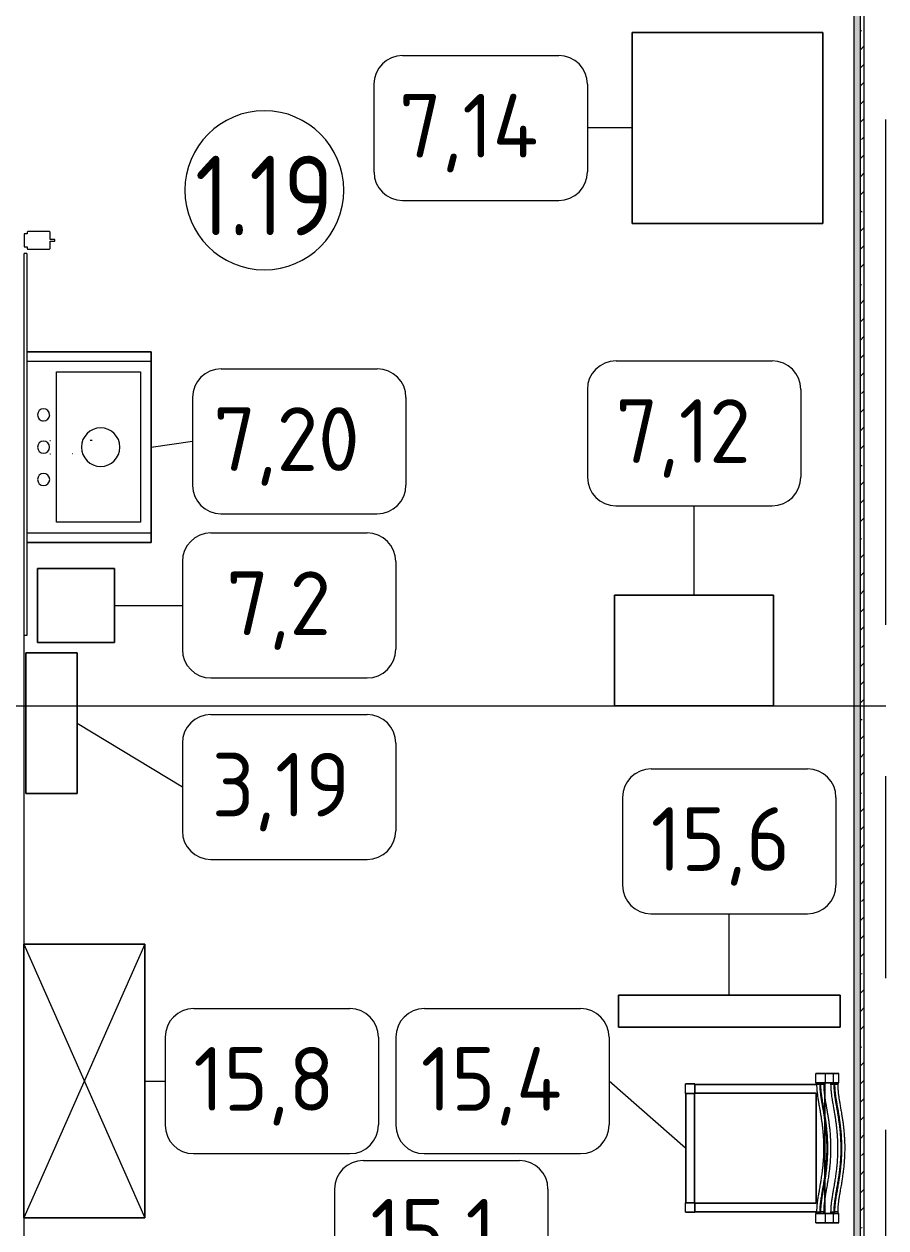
# Model space of a CAD drawing. Header units: millimetres. Extents: x 35840 to 252964, y -8553 to 29000.
# Drawn here: x 81850 to 84560, y 6159 to 9942 of the extents above; entities that cross this region are included whole.
import ezdxf

# ---------------------------------------------------------------- set-up
doc = ezdxf.new("R2010")
doc.units = ezdxf.units.MM
doc.linetypes.add('Осевая', pattern=[3175, 635, -476.25, 1587.5, -476.25])
for name, color, linetype, lineweight in [('0-1', 7, 'Continuous', 9), ('A-AREA-IDEN', 7, 'Continuous', 9), ('A-DETL-GENF', 7, 'Continuous', 9), ('A-GENM', 7, 'Continuous', 9), ('A-WALL', 7, 'Continuous', 9), ('I-FURN-IDEN', 7, 'Continuous', 9), ('I-WALL', 7, 'Continuous', 9), ('P-SANR-FIXT', 7, 'Continuous', 9), ('P-SANR-FIXT-2', 7, 'Continuous', 13), ('Оси', 7, 'Continuous', 9), ('Оси-2', 7, 'Осевая', 9)]:
    doc.layers.add(name, color=color, linetype=linetype, lineweight=lineweight)
for name, color, linetype, lineweight, true_color in [('A-WALL-1', 9, 'Continuous', 9, 0x808080), ('A-WALL-FNSH-1', 9, 'Continuous', 9, 0x808080), ('I-FURN-1', 9, 'Continuous', 9, 0x808080), ('P-SANR-FIXT-1', 9, 'Continuous', 13, 0x808080)]:
    doc.layers.add(name, color=color, linetype=linetype, lineweight=lineweight, true_color=true_color)
doc.styles.add('GOST Common', font='GOST_Common.ttf', dxfattribs={"height": 200})
doc.styles.add('GOST Common_1', font='GOST_Common.ttf', dxfattribs={"width": 0.9, "height": 250})

# ---------------------------------------------------------------- blocks, each defined once
blk = doc.blocks.new('nipo - Default-25547016-План расстановки мебели и оборудования 1 этажа в осях 12-23')
at = {"layer": 'I-FURN-1'}
for p, q in [((-235, 213.6), (-235, 232.4)), ((-205, 232.4), (-235, 232.4)), ((-205, 213.6), (-205, 232.4)), ((-205, 232.4), (-205, 228.4)), ((-205, 219.6), (-205, 228.4)), ((-205, 228.4), (-200, 228.4)), ((-205, 228.4), (-205, 216.1)), ((-205, 216.1), (-205, 228.4)), ((-200, 228.4), (-200, 219.6)), ((200, 228.4), (200, 219.6)), ((200, 228.4), (205, 228.4)), ((235, 232.4), (205, 232.4)), ((205, 232.4), (205, 213.6)), ((205, 228.4), (205, 232.4)), ((205, 228.4), (205, 219.6)), ((205, 216.1), (205, 228.4)), ((205, 228.4), (205, 216.1)), ((235, 232.4), (235, 213.6)), ((-235, 159.6), (-235, 213.6)), ((-235, 213.6), (-205, 213.6)), ((-235, 189.6), (-235, 159.6)), ((-205, 189.6), (-235, 189.6)), ((-200, 219.6), (-205, 219.6)), ((-205, 219.6), (-205, 207.3)), ((-205, 207.3), (-205, 216.1)), ((-205, 216.1), (-200, 216.1)), ((-205, 215.5), (-205, 207.3)), ((-205, 159.6), (-205, 213.6)), ((-200, 207.3), (-205, 207.3)), ((-205, 189.6), (-205, 184.2)), ((-200, 216.1), (-200, 207.3)), ((205, 219.6), (200, 219.6)), ((200, 207.3), (200, 216.1)), ((200, 216.1), (205, 216.1)), ((205, 207.3), (200, 207.3)), ((205, 207.3), (205, 219.6)), ((205, 216.1), (205, 207.3)), ((205, 207.3), (205, 215.4)), ((205, 213.6), (235, 213.6)), ((205, 213.6), (205, 159.6)), ((235, 189.6), (205, 189.6)), ((205, 188.1), (205, 189.6)), ((235, 213.6), (235, 159.6)), ((235, 159.6), (235, 189.6)), ((-205, 159.6), (-235, 159.6)), ((-205, 159.6), (-235, 159.6)), ((-205, 184.2), (-205, 163.1)), ((-205, 171.9), (-205, 184.2)), ((-205, 184.2), (-205, 175.4)), ((-205, 184.2), (-200, 184.2)), ((-205, 175.4), (-205, 163.1)), ((-200, 175.4), (-205, 175.4)), ((-205, 163.1), (-205, 171.9)), ((-205, 171.9), (-200, 171.9)), ((-205, 163.1), (-205, 159.6)), ((-200, 163.1), (-205, 163.1)), ((-204.9, 188.1), (-164.4, 188.1)), ((-164.4, 188.1), (-204.9, 188.1)), ((-204.9, 188.1), (-204.9, 184.2)), ((-204.9, 184.2), (-204.9, 188.1)), ((-204.9, 184.2), (-204.9, 163.1)), ((-204.9, 163.1), (-204.9, 184.2)), ((-204.9, 163.1), (-204.9, 161.1)), ((-204.9, 161.1), (-204.9, 163.1)), ((-204.9, 161.1), (-199.9, 161.1)), ((-199.9, 161.1), (-204.9, 161.1)), ((-200, 184.2), (-200, 175.4)), ((-200, 171.9), (-200, 163.1)), ((-199.9, -220.4), (-199.9, 161.1)), ((-199.9, 161.1), (-199.9, -220.4)), ((-172.9, -220.4), (-172.9, 161.1)), ((-172.9, 161.1), (-172.9, -220.4)), ((-172.9, 161.1), (173, 161.1)), ((173, 161.1), (-172.9, 161.1)), ((-172.9, -220.4), (-172.9, 161.1)), ((-172.9, 161.1), (173, 161.1)), ((173, 161.1), (-172.9, 161.1)), ((-172.9, 161.1), (-172.9, -220.4)), ((-164.4, 188.1), (164.4, 188.1)), ((164.4, 188.1), (-164.4, 188.1)), ((164.4, 188.1), (205, 188.1)), ((205, 188.1), (164.4, 188.1)), ((173, 161.1), (173, -220.4)), ((173, -220.4), (173, 161.1)), ((173, 161.1), (173, -220.4)), ((173, -220.4), (173, 161.1)), ((200, 184.2), (200, 175.4)), ((200, 184.2), (205, 184.2)), ((205, 175.4), (200, 175.4)), ((200, 163.1), (200, 171.9)), ((200, 171.9), (205, 171.9)), ((205, 163.1), (200, 163.1)), ((200, -220.4), (200, 161.1)), ((200, 161.1), (200, -220.4)), ((200, 161.1), (205, 161.1)), ((205, 161.1), (200, 161.1)), ((205, 184.2), (205, 188.1)), ((205, 188.1), (205, 184.2)), ((205, 184.2), (205, 188.1)), ((205, 163.1), (205, 184.2)), ((205, 184.2), (205, 163.1)), ((205, 163.1), (205, 184.2)), ((205, 175.4), (205, 184.2)), ((205, 184.2), (205, 171.9)), ((205, 163.1), (205, 175.4)), ((205, 171.9), (205, 163.1)), ((205, 161.1), (205, 163.1)), ((205, 163.1), (205, 161.1)), ((205, 161.1), (205, 163.1)), ((205, 159.6), (205, 161.1)), ((235, 159.6), (205, 159.6)), ((235, 159.6), (205, 159.6)), ((-201.5, -220.4), (-201.5, -250.4)), ((-201.5, -250.4), (-201.5, -220.4)), ((-201.5, -220.4), (-199.9, -220.4)), ((-199.9, -220.4), (-201.5, -220.4)), ((-172.9, -220.4), (-199.9, -220.4)), ((-199.9, -220.4), (-172.9, -220.4)), ((-172.9, -220.4), (-171.5, -220.4)), ((-171.5, -220.4), (-172.9, -220.4)), ((-171.5, -220.4), (-172.9, -220.4)), ((-171.5, -220.4), (-172.9, -220.4)), ((-171.5, -220.4), (-171.5, -221.9)), ((-171.5, -221.9), (-171.5, -220.4)), ((-171.5, -221.9), (-171.5, -220.4)), ((-171.5, -221.9), (-171.5, -220.4)), ((-171.5, -221.9), (-171.5, -248.9)), ((171.5, -221.9), (-171.5, -221.9)), ((-171.5, -221.9), (171.5, -221.9)), ((-171.5, -248.9), (-171.5, -221.9)), ((-171.5, -221.9), (171.5, -221.9)), ((171.5, -221.9), (-171.5, -221.9)), ((171.5, -221.9), (171.5, -220.4)), ((171.5, -220.4), (173, -220.4)), ((173, -220.4), (171.5, -220.4)), ((171.5, -220.4), (171.5, -221.9)), ((171.5, -220.4), (173, -220.4)), ((171.5, -220.4), (171.5, -221.9)), ((171.5, -221.9), (171.5, -220.4)), ((171.5, -220.4), (173, -220.4)), ((171.5, -248.9), (171.5, -221.9)), ((171.5, -221.9), (171.5, -248.9)), ((200, -220.4), (173, -220.4)), ((173, -220.4), (200, -220.4)), ((200, -220.4), (201.5, -220.4)), ((201.5, -220.4), (200, -220.4)), ((201.5, -220.4), (201.5, -250.4)), ((201.5, -250.4), (201.5, -220.4)), ((-171.5, -250.4), (-201.5, -250.4)), ((-171.5, -250.4), (-201.5, -250.4)), ((-171.5, -248.9), (-171.5, -250.4)), ((-171.5, -250.4), (-171.5, -248.9)), ((-171.5, -248.9), (171.5, -248.9)), ((171.5, -248.9), (-171.5, -248.9)), ((171.5, -250.4), (171.5, -248.9)), ((171.5, -248.9), (171.5, -250.4)), ((201.5, -250.4), (171.5, -250.4)), ((201.5, -250.4), (171.5, -250.4))]:
    blk.add_line(p, q, dxfattribs=at)
at = {"layer": 'I-FURN-1', "flags": 128}
for points in [[(-235, 232.4), (-235, 215.5), (-235, 198.5), (-235, 189.6)], [(235, 189.6), (235, 198.5), (235, 215.4), (235, 232.4)], [(-205, 207.3), (-205, 198.5), (-205, 189.6)], [(205, 189.6), (205, 198.5), (205, 207.3)]]:
    blk.add_lwpolyline(points, dxfattribs=at)
at = {"layer": 'I-FURN-1'}
for points, knots in [([(-200, 228.4), (-196.9, 228.5), (-192.6, 228.6), (-187.9, 228.8), (-185.7, 229), (-182.6, 229.2), (-177.7, 229.6), (-171.4, 230.3), (-165, 231.2), (-159.2, 232), (-151.7, 233.1), (-144, 234.4), (-135.4, 235.9), (-126.4, 237.4), (-117.6, 238.9), (-109.6, 240.3), (-104.3, 241.2), (-97.4, 242.3), (-87.8, 243.8), (-75.4, 245.5), (-61.8, 247.1), (-47.9, 248.4), (-30.6, 249.7), (-15.4, 250.3), (-3.3, 250.4), (3.1, 250.4), (12, 250.3), (22.3, 250), (34.9, 249.3), (45.5, 248.6), (57.9, 247.5), (68.2, 246.3), (76.5, 245.3), (83.2, 244.4), (90.8, 243.3), (98.2, 242.2), (103.3, 241.4), (107.4, 240.7), (116.5, 239.1), (126.8, 237.3), (136, 235.8), (140.7, 235), (145, 234.2), (150.9, 233.3), (157, 232.3), (163.1, 231.4), (167.7, 230.8), (171.2, 230.4), (175.1, 229.9), (179.9, 229.4), (184.4, 229), (188.4, 228.8), (193.1, 228.6), (197.2, 228.5), (200, 228.4)], [0, 0, 0, 0, 9.243142, 13.053485, 13.910715, 15.929171, 22.348118, 28.790033, 34.846834, 41.767255, 46.3745, 57.682193, 65.219689, 72.630818, 84.96413, 92.039013, 97.081467, 100.996198, 113.088, 126.466538, 138.430455, 154.269973, 168.259509, 190.563396, 199.707293, 204.597106, 209.735731, 226.502536, 235.563172, 247.659183, 258.282773, 272.848078, 278.98652, 283.327745, 292.951843, 302.068722, 306.043991, 308.214217, 314.656028, 333.916422, 339.606524, 342.617617, 348.177633, 352.758986, 360.420019, 366.77681, 371.330151, 374.419378, 377.203149, 383.111589, 389.143766, 390.785353, 394.961682, 403.246163, 403.246163, 403.246163, 403.246163]), ([(-200, 216.1), (-196.9, 216.2), (-192.6, 216.3), (-187.9, 216.5), (-185.7, 216.7), (-182.6, 216.9), (-177.7, 217.3), (-171.4, 218), (-165, 218.8), (-159.2, 219.7), (-151.7, 220.8), (-144, 222.1), (-135.4, 223.6), (-126.4, 225.1), (-117.6, 226.6), (-109.6, 228), (-104.3, 228.9), (-97.4, 230), (-87.8, 231.5), (-75.4, 233.2), (-61.8, 234.8), (-47.9, 236.1), (-30.6, 237.3), (-15.4, 238), (-3.3, 238.1), (3.1, 238.1), (12, 238), (22.3, 237.7), (34.9, 237), (45.5, 236.3), (57.9, 235.2), (68.2, 234), (76.5, 233), (83.2, 232.1), (90.8, 231), (98.2, 229.9), (103.3, 229.1), (107.4, 228.4), (116.5, 226.8), (126.8, 225), (136, 223.4), (140.7, 222.7), (145, 221.9), (150.9, 221), (157, 220), (163.1, 219.1), (167.7, 218.5), (171.2, 218.1), (175.1, 217.6), (179.9, 217.1), (184.4, 216.7), (188.4, 216.5), (193.1, 216.3), (197.2, 216.2), (200, 216.1)], [-403.246163, -403.246163, -403.246163, -403.246163, -394.00302, -390.192678, -389.335447, -387.316991, -380.898045, -374.456129, -368.399329, -361.478908, -356.871663, -345.56397, -338.026474, -330.615345, -318.282032, -311.20715, -306.164696, -302.249965, -290.158162, -276.779625, -264.815707, -248.97619, -234.986654, -212.682766, -203.53887, -198.649057, -193.510432, -176.743627, -167.682991, -155.586979, -144.963389, -130.398084, -124.259643, -119.918418, -110.29432, -101.177441, -97.202171, -95.031946, -88.590135, -69.32974, -63.639639, -60.628545, -55.06853, -50.487177, -42.826144, -36.469352, -31.916012, -28.826784, -26.043014, -20.134573, -14.102397, -12.460809, -8.284481, 0, 0, 0, 0]), ([(200, 207.3), (197.2, 207.3), (193.1, 207.4), (188.4, 207.6), (184.4, 207.9), (179.9, 208.2), (175.1, 208.8), (171.2, 209.2), (167.7, 209.6), (163.1, 210.3), (157, 211.2), (150.9, 212.1), (145, 213.1), (140.7, 213.8), (136, 214.6), (126.8, 216.2), (116.5, 218), (107.4, 219.5), (103.3, 220.2), (98.2, 221), (90.8, 222.2), (83.2, 223.3), (76.5, 224.1), (68.2, 225.2), (57.9, 226.3), (45.5, 227.4), (34.9, 228.2), (22.3, 228.9), (12, 229.2), (3.1, 229.3), (-3.3, 229.3), (-15.4, 229.1), (-30.6, 228.5), (-47.9, 227.2), (-61.8, 225.9), (-75.4, 224.3), (-87.8, 222.6), (-97.4, 221.2), (-104.3, 220), (-109.6, 219.2), (-117.6, 217.8), (-126.4, 216.3), (-135.4, 214.7), (-144, 213.2), (-151.7, 212), (-159.2, 210.8), (-165, 210), (-171.4, 209.2), (-177.7, 208.5), (-182.6, 208), (-185.7, 207.8), (-187.9, 207.7), (-192.6, 207.5), (-196.9, 207.4), (-200, 207.3)], [-403.246163, -403.246163, -403.246163, -403.246163, -394.961682, -390.785353, -389.143766, -383.111589, -377.203149, -374.419378, -371.330151, -366.77681, -360.420019, -352.758986, -348.177633, -342.617617, -339.606524, -333.916422, -314.656028, -308.214217, -306.043991, -302.068722, -292.951843, -283.327745, -278.98652, -272.848078, -258.282773, -247.659183, -235.563172, -226.502536, -209.735731, -204.597106, -199.707293, -190.563396, -168.259509, -154.269973, -138.430455, -126.466538, -113.088, -100.996198, -97.081467, -92.039013, -84.96413, -72.630818, -65.219689, -57.682193, -46.3745, -41.767255, -34.846834, -28.790033, -22.348118, -15.929171, -13.910715, -13.053485, -9.243142, 0, 0, 0, 0]), ([(-86.1, 235.1), (-86.8, 235), (-91.5, 234.4), (-97.4, 233.5), (-104.3, 232.3), (-109.6, 231.5), (-117.6, 230.1), (-126.4, 228.6), (-135.4, 227), (-140.3, 226.2), (-142.8, 225.8)], [-115.213189, -115.213189, -115.213189, -115.213189, -113.088, -100.996198, -97.081467, -92.039013, -84.96413, -72.630818, -65.219689, -57.682193, -57.682193, -57.682193, -57.682193]), ([(-28.8, 240.8), (-30.3, 240.7), (-36.5, 240.4), (-47.9, 239.6), (-61.8, 238.2), (-74.7, 236.7), (-82.4, 235.7), (-86.1, 235.1)], [-172.819784, -172.819784, -172.819784, -172.819784, -168.259509, -154.269973, -138.430455, -126.466538, -115.222092, -115.222092, -115.222092, -115.222092]), ([(28.8, 240.8), (27.5, 240.9), (20.6, 241.2), (12, 241.5), (3.1, 241.6), (-3.3, 241.6), (-13.9, 241.5), (-22.9, 241.1), (-28.8, 240.8)], [-230.426379, -230.426379, -230.426379, -230.426379, -226.502536, -209.735731, -204.597106, -199.707293, -190.563396, -172.837785, -172.837785, -172.837785, -172.837785]), ([(86.1, 235.1), (84.5, 235.4), (81.5, 235.8), (76.5, 236.5), (68.2, 237.5), (57.9, 238.6), (45.5, 239.7), (36.2, 240.4), (30.5, 240.7), (28.8, 240.8)], [-288.032973, -288.032973, -288.032973, -288.032973, -283.327745, -278.98652, -272.848078, -258.282773, -247.659183, -235.563172, -230.444503, -230.444503, -230.444503, -230.444503]), ([(142.8, 225.8), (141.8, 225.9), (139.9, 226.3), (136, 226.9), (126.8, 228.5), (116.5, 230.3), (107.4, 231.8), (103.3, 232.5), (98.2, 233.3), (92.3, 234.2), (87.7, 234.9), (86.1, 235.1)], [-345.639568, -345.639568, -345.639568, -345.639568, -342.617617, -339.606524, -333.916422, -314.656028, -308.214217, -306.043991, -302.068722, -292.951843, -288.041978, -288.041978, -288.041978, -288.041978]), ([(-142.8, 225.8), (-146.5, 225.1), (-151.7, 224.3), (-159.2, 223.1), (-165, 222.3), (-171.4, 221.5), (-177.7, 220.8), (-182.6, 220.3), (-185.7, 220.1), (-187.9, 220), (-192.6, 219.8), (-196.9, 219.7), (-200, 219.6)], [-57.682193, -57.682193, -57.682193, -57.682193, -46.3745, -41.767255, -34.846834, -28.790033, -22.348118, -15.929171, -13.910715, -13.053485, -9.243142, 0, 0, 0, 0]), ([(-200, 184.2), (-196.9, 184.3), (-192.6, 184.4), (-187.9, 184.6), (-185.7, 184.8), (-182.6, 185), (-177.7, 185.4), (-171.4, 186.1), (-165, 186.9), (-159.2, 187.8), (-151.7, 188.9), (-144, 190.2), (-135.4, 191.7), (-126.4, 193.2), (-117.6, 194.7), (-109.6, 196.1), (-104.3, 197), (-97.4, 198.1), (-87.8, 199.6), (-75.4, 201.3), (-61.8, 202.9), (-47.9, 204.2), (-30.6, 205.4), (-15.4, 206.1), (-3.3, 206.2), (3.1, 206.2), (12, 206.1), (22.3, 205.8), (34.9, 205.1), (45.5, 204.4), (57.9, 203.3), (68.2, 202.1), (76.5, 201.1), (83.2, 200.2), (90.8, 199.1), (98.2, 198), (103.3, 197.2), (107.4, 196.5), (116.5, 194.9), (126.8, 193.1), (136, 191.5), (140.7, 190.7), (145, 190), (150.9, 189.1), (157, 188.1), (163.1, 187.2), (167.7, 186.6), (171.2, 186.2), (175.1, 185.7), (179.9, 185.2), (184.4, 184.8), (188.4, 184.6), (193.1, 184.4), (197.2, 184.3), (200, 184.2)], [0, 0, 0, 0, 9.243142, 13.053485, 13.910715, 15.929171, 22.348118, 28.790033, 34.846834, 41.767255, 46.3745, 57.682193, 65.219689, 72.630818, 84.96413, 92.039013, 97.081467, 100.996198, 113.088, 126.466538, 138.430455, 154.269973, 168.259509, 190.563396, 199.707293, 204.597106, 209.735731, 226.502536, 235.563172, 247.659183, 258.282773, 272.848078, 278.98652, 283.327745, 292.951843, 302.068722, 306.043991, 308.214217, 314.656028, 333.916422, 339.606524, 342.617617, 348.177633, 352.758986, 360.420019, 366.77681, 371.330151, 374.419378, 377.203149, 383.111589, 389.143766, 390.785353, 394.961682, 403.246163, 403.246163, 403.246163, 403.246163]), ([(-200, 171.9), (-196.9, 172), (-192.6, 172.1), (-187.9, 172.3), (-185.7, 172.4), (-182.6, 172.6), (-177.7, 173.1), (-171.4, 173.8), (-165, 174.6), (-159.2, 175.5), (-151.7, 176.6), (-144, 177.9), (-135.4, 179.3), (-126.4, 180.9), (-117.6, 182.4), (-109.6, 183.8), (-104.3, 184.7), (-97.4, 185.8), (-87.8, 187.3), (-75.4, 189), (-61.8, 190.6), (-47.9, 191.9), (-30.6, 193.1), (-15.4, 193.8), (-3.3, 193.9), (3.1, 193.9), (12, 193.8), (22.3, 193.5), (34.9, 192.8), (45.5, 192.1), (57.9, 190.9), (68.2, 189.8), (76.5, 188.8), (83.2, 187.9), (90.8, 186.8), (98.2, 185.7), (103.3, 184.8), (107.4, 184.2), (116.5, 182.6), (126.8, 180.8), (136, 179.2), (140.7, 178.4), (145, 177.7), (150.9, 176.8), (157, 175.8), (163.1, 174.9), (167.7, 174.3), (171.2, 173.9), (175.1, 173.4), (179.9, 172.9), (184.4, 172.5), (188.4, 172.3), (193.1, 172.1), (197.2, 172), (200, 171.9)], [-403.246163, -403.246163, -403.246163, -403.246163, -394.00302, -390.192678, -389.335447, -387.316991, -380.898045, -374.456129, -368.399329, -361.478908, -356.871663, -345.56397, -338.026474, -330.615345, -318.282032, -311.20715, -306.164696, -302.249965, -290.158162, -276.779625, -264.815707, -248.97619, -234.986654, -212.682766, -203.53887, -198.649057, -193.510432, -176.743627, -167.682991, -155.586979, -144.963389, -130.398084, -124.259643, -119.918418, -110.29432, -101.177441, -97.202171, -95.031946, -88.590135, -69.32974, -63.639639, -60.628545, -55.06853, -50.487177, -42.826144, -36.469352, -31.916012, -28.826784, -26.043014, -20.134573, -14.102397, -12.460809, -8.284481, 0, 0, 0, 0]), ([(-86.1, 190.9), (-86.8, 190.8), (-91.5, 190.2), (-97.4, 189.2), (-104.3, 188.1), (-109.6, 187.3), (-117.6, 185.9), (-126.4, 184.4), (-135.4, 182.8), (-140.3, 182), (-142.8, 181.6)], [-115.213189, -115.213189, -115.213189, -115.213189, -113.088, -100.996198, -97.081467, -92.039013, -84.96413, -72.630818, -65.219689, -57.682193, -57.682193, -57.682193, -57.682193]), ([(-28.8, 196.6), (-30.3, 196.5), (-36.5, 196.2), (-47.9, 195.3), (-61.8, 194), (-74.7, 192.5), (-82.4, 191.5), (-86.1, 190.9)], [-172.819784, -172.819784, -172.819784, -172.819784, -168.259509, -154.269973, -138.430455, -126.466538, -115.222092, -115.222092, -115.222092, -115.222092]), ([(28.8, 196.6), (27.5, 196.7), (20.6, 197), (12, 197.3), (3.1, 197.4), (-3.3, 197.4), (-13.9, 197.2), (-22.9, 196.9), (-28.8, 196.6)], [-230.426379, -230.426379, -230.426379, -230.426379, -226.502536, -209.735731, -204.597106, -199.707293, -190.563396, -172.837785, -172.837785, -172.837785, -172.837785]), ([(86.1, 190.9), (84.5, 191.2), (81.5, 191.6), (76.5, 192.2), (68.2, 193.3), (57.9, 194.4), (45.5, 195.5), (36.2, 196.2), (30.5, 196.5), (28.8, 196.6)], [-288.032973, -288.032973, -288.032973, -288.032973, -283.327745, -278.98652, -272.848078, -258.282773, -247.659183, -235.563172, -230.444503, -230.444503, -230.444503, -230.444503]), ([(142.8, 181.5), (141.8, 181.7), (139.9, 182), (136, 182.7), (126.8, 184.3), (116.5, 186.1), (107.4, 187.6), (103.3, 188.3), (98.2, 189.1), (92.3, 190), (87.7, 190.7), (86.1, 190.9)], [-345.639568, -345.639568, -345.639568, -345.639568, -342.617617, -339.606524, -333.916422, -314.656028, -308.214217, -306.043991, -302.068722, -292.951843, -288.041978, -288.041978, -288.041978, -288.041978]), ([(200, 219.6), (197.2, 219.7), (193.1, 219.7), (188.4, 219.9), (184.4, 220.2), (179.9, 220.6), (175.1, 221.1), (171.2, 221.5), (167.7, 222), (163.1, 222.6), (157, 223.5), (150.9, 224.4), (146, 225.2), (143.7, 225.6), (142.8, 225.8)], [-403.246163, -403.246163, -403.246163, -403.246163, -394.961682, -390.785353, -389.143766, -383.111589, -377.203149, -374.419378, -371.330151, -366.77681, -360.420019, -352.758986, -348.177633, -345.639651, -345.639651, -345.639651, -345.639651]), ([(200, 163.1), (197.2, 163.1), (193.1, 163.2), (188.4, 163.4), (184.4, 163.7), (179.9, 164), (175.1, 164.5), (171.2, 165), (167.7, 165.4), (163.1, 166.1), (157, 166.9), (150.9, 167.9), (145, 168.9), (140.7, 169.6), (136, 170.4), (126.8, 172), (116.5, 173.8), (107.4, 175.3), (103.3, 176), (98.2, 176.8), (90.8, 178), (83.2, 179), (76.5, 179.9), (68.2, 181), (57.9, 182.1), (45.5, 183.2), (34.9, 184), (22.3, 184.6), (12, 185), (3.1, 185.1), (-3.3, 185.1), (-15.4, 184.9), (-30.6, 184.3), (-47.9, 183), (-61.8, 181.7), (-75.4, 180.1), (-87.8, 178.4), (-97.4, 176.9), (-104.3, 175.8), (-109.6, 174.9), (-117.6, 173.6), (-126.4, 172), (-135.4, 170.5), (-144, 169), (-151.7, 167.8), (-159.2, 166.6), (-165, 165.8), (-171.4, 165), (-177.7, 164.2), (-182.6, 163.8), (-185.7, 163.6), (-187.9, 163.5), (-192.6, 163.3), (-196.9, 163.2), (-200, 163.1)], [-403.246163, -403.246163, -403.246163, -403.246163, -394.961682, -390.785353, -389.143766, -383.111589, -377.203149, -374.419378, -371.330151, -366.77681, -360.420019, -352.758986, -348.177633, -342.617617, -339.606524, -333.916422, -314.656028, -308.214217, -306.043991, -302.068722, -292.951843, -283.327745, -278.98652, -272.848078, -258.282773, -247.659183, -235.563172, -226.502536, -209.735731, -204.597106, -199.707293, -190.563396, -168.259509, -154.269973, -138.430455, -126.466538, -113.088, -100.996198, -97.081467, -92.039013, -84.96413, -72.630818, -65.219689, -57.682193, -46.3745, -41.767255, -34.846834, -28.790033, -22.348118, -15.929171, -13.910715, -13.053485, -9.243142, 0, 0, 0, 0]), ([(-142.8, 181.6), (-146.5, 180.9), (-151.7, 180.1), (-159.2, 178.9), (-165, 178.1), (-171.4, 177.3), (-177.7, 176.5), (-182.6, 176.1), (-185.7, 175.9), (-187.9, 175.8), (-192.6, 175.6), (-196.9, 175.5), (-200, 175.4)], [-57.682193, -57.682193, -57.682193, -57.682193, -46.3745, -41.767255, -34.846834, -28.790033, -22.348118, -15.929171, -13.910715, -13.053485, -9.243142, 0, 0, 0, 0]), ([(200, 175.4), (197.2, 175.4), (193.1, 175.5), (188.4, 175.7), (184.4, 176), (179.9, 176.3), (175.1, 176.9), (171.2, 177.3), (167.7, 177.7), (163.1, 178.4), (157, 179.3), (150.9, 180.2), (146, 181), (143.7, 181.4), (142.8, 181.5)], [-403.246163, -403.246163, -403.246163, -403.246163, -394.961682, -390.785353, -389.143766, -383.111589, -377.203149, -374.419378, -371.330151, -366.77681, -360.420019, -352.758986, -348.177633, -345.639651, -345.639651, -345.639651, -345.639651])]:
    blk.add_open_spline(points, degree=3, knots=knots, dxfattribs=at)
blk = doc.blocks.new('Шкаф параметрический - 15_8-25548247-План расстановки мебели и оборудования 1 этажа в осях 12-23')
at = {"layer": 'I-FURN-1'}
for p, q in [((0, 0), (860, 380)), ((0, 380), (860, 0)), ((860, 380), (0, 380)), ((0, 380), (0, 0)), ((0, 0), (0, 380)), ((0, 380), (860, 380)), ((860, 0), (860, 380)), ((860, 380), (860, 0)), ((0, 0), (860, 0)), ((860, 0), (0, 0))]:
    blk.add_line(p, q, dxfattribs=at)
blk = doc.blocks.new('Холодильник встроенный 1180 мм - 7_14-25643247-План расстановки мебели и оборудования 1 этажа в осях 12-23')
at = {"layer": 'I-FURN-1'}
for p, q in [((305.1, 329.9), (-294.9, 329.9)), ((-294.9, 329.9), (-294.9, -270.1)), ((-294.9, -270.1), (-294.9, 329.9)), ((-294.9, 329.9), (305.1, 329.9)), ((305.1, -270.1), (305.1, 329.9)), ((305.1, 329.9), (305.1, -270.1)), ((-294.9, -270.1), (305.1, -270.1)), ((305.1, -270.1), (-294.9, -270.1))]:
    blk.add_line(p, q, dxfattribs=at)
blk = doc.blocks.new('Мойка кухонная - Мойка Steel Hammer SH R 5151 GLOWE 2-V187-План расстановки мебели и оборудования 1 этажа в осях 12-23')
at = {"layer": 'P-SANR-FIXT'}
for p, q in [((-270, 400), (270, 400)), ((-270, 9), (-270, 400)), ((270, 400), (270, 9)), ((-236.6, 366.4), (236.1, 366.4)), ((-236.6, 102.3), (-236.6, 366.4)), ((236.1, 366.4), (236.1, 102.3)), ((236.1, 102.3), (-236.6, 102.3))]:
    blk.add_line(p, q, dxfattribs=at)
for centre, radius, start, end in [((0, 241.3), 60.5, 0, 180), ((0, 241.3), 60.5, 180, 0), ((-101.6, 61.9), 19, 90, 180), ((-101.6, 61.9), 19.1, 0, 90), ((0, 61.9), 19, 0, 180), ((101.6, 61.9), 19.1, 0, 180), ((-101.6, 61.9), 19, 180, 270), ((-101.6, 61.9), 19, 270, 0), ((0, 61.9), 19, 180, 0), ((101.6, 61.9), 19.1, 180, 0)]:
    blk.add_arc(centre, radius, start, end, dxfattribs=at)
blk = doc.blocks.new('смеситель для раковины - Default-V236-План расстановки мебели и оборудования 1 этажа в осях 12-23')
at = {"layer": '0-1'}
for p, q in [((-20.3, 19.4), (-20.3, 17.5)), ((20.3, 17.5), (20.3, 19.4))]:
    blk.add_line(p, q, dxfattribs=at)
at = {"layer": '0-1', "flags": 128}
for points in [[(-21, 151.3), (-21, 147.9), (-21, 145.7), (-21, 145.2), (-21, 144.9), (-21, 144.8), (-21, 144.7), (-21, 144.7)], [(21, 89.1), (21, 88.6), (21, 88.3), (21, 88.3)]]:
    blk.add_lwpolyline(points, dxfattribs=at)
blk = doc.blocks.new('TOY_Диспансер мыло - Дозатор Elegance new 11654 019001 хром-V239-План расстановки мебели и оборудования 1 этажа в осях 12-23')
at = {"layer": 'A-GENM'}
for p, q in [((97.5, 79.7), (97.5, 12)), ((122.2, 81.7), (99.5, 81.7)), ((127.9, 96.6), (122.2, 96.6)), ((122.2, 96.6), (122.2, 81.7)), ((127.9, 81.7), (127.9, 96.6)), ((150.5, 81.7), (127.9, 81.7)), ((152.5, 12), (152.5, 79.7)), ((99.5, 10), (105, 10)), ((105, 10), (105, 0.5)), ((105, 0.5), (145, 0.5)), ((145, 0.5), (145, 10)), ((145, 10), (150.5, 10))]:
    blk.add_line(p, q, dxfattribs=at)
for centre, start, end in [((99.5, 79.7), 90, 180), ((150.5, 79.7), 360, 90), ((99.5, 12), 180, 270), ((150.5, 12), 270, 360)]:
    blk.add_arc(centre, 2, start, end, dxfattribs=at)
blk = doc.blocks.new('DET_L_Линия разрыва - М100-30654842-План расстановки мебели и оборудования 1 этажа в осях 12-23')
at = {"layer": 'A-DETL-GENF'}
blk.add_line((11739.9, 0), (0, 0), dxfattribs=at)
blk = doc.blocks.new('Марка_Мебель - В прямоуг_Balcon_Марка-25523697-План расстановки мебели и оборудования 1 этажа в осях 12-23')
at = {"layer": 'I-FURN-IDEN'}
for p, q in [((-2.455, 2.278), (2.455, 2.278)), ((-3.355, 1.378), (-3.355, -1.384)), ((3.355, 1.378), (3.355, -1.378)), ((-2.461, -2.278), (2.455, -2.278))]:
    blk.add_line(p, q, dxfattribs=at)
for centre, radius, start, end in [((-2.455, 1.378), 0.9, 90, 180), ((2.455, 1.378), 0.9, 0, 90), ((-2.461, -1.384), 0.893, 180, 270), ((2.455, -1.378), 0.9, 270, 0)]:
    blk.add_arc(centre, radius, start, end, dxfattribs=at)
blk = doc.blocks.new('Марка_Помещения - Номер-25198446-План расстановки мебели и оборудования 1 этажа в осях 12-23')
at = {"layer": 'A-AREA-IDEN'}
for start, end in [(360, 180), (180, 360)]:
    blk.add_arc((0, 0), 2.5, start, end, dxfattribs=at)

msp = doc.modelspace()

# ---------------------------------------------------------------- hatches: boundary and pattern name
at = {"layer": 'I-WALL'}
h = msp.add_hatch(dxfattribs=at)
h.set_pattern_fill('FP_1', color=256, style=0, pattern_type=2)
h.set_pattern_definition([(45, (600, 0), (-57.02463, 57.02463), []), (45, (657.025, 0), (-57.02463, 57.02463), [100.806, -20.161, 3.353, -16.808])])
h.paths.add_polyline_path([(84490.7, 4050), (84490.7, 10900), (84480, 10900), (84480, 4050)])
h = msp.add_hatch(dxfattribs=at)
h.set_pattern_fill('FP_85', color=256, style=0, pattern_type=2)
h.set_pattern_definition([(0, (600, 0), (121.92, 30.48), [10.058, -81.382, 10.058, -81.382, -487.68]), (0, (600, 0), (121.92, 30.48), [-182.88, 10.058, -172.822, 10.058, -81.382, -213.36]), (0, (600, 0), (121.92, 30.48), [-457.2, 10.058, -50.902, 10.058, -142.342]), (120, (645.72, 15.24), (-87.356454, 90.345817), [10.058, -81.382, 10.058, -81.382, -487.68]), (120, (645.72, 15.24), (-87.356454, 90.345817), [-182.88, 10.058, -172.822, 10.058, -81.382, -213.36]), (120, (645.72, 15.24), (-87.356454, 90.345817), [-457.2, 10.058, -50.902, 10.058, -142.342]), (240, (660.96, 76.2), (-34.563546, -120.825817), [10.058, -81.382, 10.058, -81.382, -487.68]), (240, (660.96, 76.2), (-34.563546, -120.825817), [-182.88, 10.058, -172.822, 10.058, -81.382, -213.36]), (240, (660.96, 76.2), (-34.563546, -120.825817), [-457.2, 10.058, -50.902, 10.058, -142.342])])
h.paths.add_polyline_path([(84480, 4050), (84480, 10880), (84460, 10879), (84460, 4050)])

# ---------------------------------------------------------------- linework, layer by layer
at = {"layer": 'A-WALL'}
msp.add_line((84460, 4070), (84460, 10880), dxfattribs=at)
at = {"layer": 'A-WALL-1'}
msp.add_line((84480, 4050), (84480, 10900), dxfattribs=at)
at = {"layer": 'A-WALL-FNSH-1'}
for p, q in [((84459, 10879), (84459, 4071)), ((81851, 8021), (81850, 8021)), ((81851, 3791), (81851, 8021))]:
    msp.add_line(p, q, dxfattribs=at)
at = {"layer": 'I-FURN-1'}
for p, q in [((82250, 8912.9), (81859, 8912.9)), ((81859, 8912.9), (82250, 8912.9)), ((82250, 8312.9), (82250, 8912.9)), ((82250, 8912.9), (82250, 8882.9)), ((82250, 8342.9), (82250, 8312.9)), ((81859, 8312.9), (82250, 8312.9)), ((82250, 8312.9), (81859, 8312.9)), ((82134.3, 8231.5), (81892.3, 8231.5)), ((81892.3, 8231.5), (81892.3, 7999.2)), ((81892.3, 7999.2), (81892.3, 8231.5)), ((81892.3, 8231.5), (82134.3, 8231.5)), ((82134.3, 7999.2), (82134.3, 8231.5)), ((82134.3, 8231.5), (82134.3, 7999.2)), ((84207, 8147.5), (83707, 8147.5)), ((83707, 8147.5), (83707, 7800)), ((83707, 7800), (83707, 8147.5)), ((83707, 8147.5), (84207, 8147.5)), ((84207, 7800), (84207, 8147.5)), ((84207, 8147.5), (84207, 7800)), ((81892.3, 7999.2), (82134.3, 7999.2)), ((82134.3, 7999.2), (81892.3, 7999.2)), ((82017.5, 7966.6), (81856.1, 7966.6)), ((81856.1, 7966.6), (81856.1, 7524.3)), ((81856.1, 7524.3), (81856.1, 7966.6)), ((81856.1, 7966.6), (82017.5, 7966.6)), ((82017.5, 7524.3), (82017.5, 7966.6)), ((82017.5, 7966.6), (82017.5, 7524.3)), ((83707, 7800), (84207, 7800)), ((84207, 7800), (83707, 7800)), ((81856.1, 7524.3), (82017.5, 7524.3)), ((82017.5, 7524.3), (81856.1, 7524.3)), ((84416, 6891), (83719.1, 6891)), ((83719.1, 6891), (83719.1, 6790.1)), ((83719.1, 6790.1), (83719.1, 6891)), ((83719.1, 6891), (84416, 6891)), ((84416, 6790.1), (84416, 6891)), ((84416, 6891), (84416, 6790.1)), ((83719.1, 6790.1), (84416, 6790.1)), ((84416, 6790.1), (83719.1, 6790.1))]:
    msp.add_line(p, q, dxfattribs=at)
at = {"layer": 'I-FURN-IDEN'}
for p, q in [((83761.9, 9615.9), (83621.5, 9615.9)), ((82250, 8612.9), (82380.1, 8631.3)), ((83957, 8147.5), (83957, 8428.7)), ((82134.3, 8115.4), (82348.1, 8115.4)), ((82017.5, 7745.5), (82348.1, 7545)), ((84067.5, 6891), (84067.5, 7146.6)), ((82230, 6620.5), (82293.9, 6620.5)), ((83929.6, 6410), (83690, 6620.5))]:
    msp.add_line(p, q, dxfattribs=at)
at = {"layer": 'I-WALL'}
for p, q in [((81851, 8021), (81851, 9221)), ((81859, 9221), (81851, 9221)), ((81859, 9221), (81859, 8021)), ((81859, 8021), (81851, 8021))]:
    msp.add_line(p, q, dxfattribs=at)
at = {"layer": 'Оси'}
msp.add_line((82060, 7800), (84560, 7800), dxfattribs=at)
at = {"layer": 'Оси-2'}
for p, q in [((84560, 593.7), (84560, 19415.1)), ((39140.1, 7800), (82060, 7800))]:
    msp.add_line(p, q, dxfattribs=at)

# ---------------------------------------------------------------- block references
at = {"layer": 'A-AREA-IDEN', "xscale": 99.99999999999993, "yscale": 99.99999999999993, "zscale": 99.99999999999993}
msp.add_blockref('Марка_Помещения - Номер-25198446-План расстановки мебели и оборудования 1 этажа в осях 12-23', (82605.9, 9420.1), dxfattribs=at)
at = {"layer": 'A-DETL-GENF', "rotation": 90.00000000000031}
msp.add_blockref('DET_L_Линия разрыва - М100-30654842-План расстановки мебели и оборудования 1 этажа в осях 12-23', (84490.7, 3301.1), dxfattribs=at)
at = {"layer": 'I-FURN-1'}
for name, p, rotation in [('Холодильник встроенный 1180 мм - 7_14-25643247-План расстановки мебели и оборудования 1 этажа в осях 12-23', (84032, 9621), 270.0000000000001), ('Шкаф параметрический - 15_8-25548247-План расстановки мебели и оборудования 1 этажа в осях 12-23', (81850, 7050.5), 269.9999999999994), ('nipo - Default-25547016-План расстановки мебели и оборудования 1 этажа в осях 12-23', (84180, 6410), 269.9999999999996)]:
    msp.add_blockref(name, p, dxfattribs=dict(at, rotation=rotation))
at = {"layer": 'I-FURN-IDEN', "xscale": 99.99999999999993, "yscale": 99.99999999999993, "zscale": 99.99999999999993}
for p in [(83286.1, 9615.9), (82715.5, 8631.3), (83957, 8656.5), (82683.6, 8115.4), (82683.6, 7545), (84067.5, 7374.3), (82629.4, 6620.5), (83354.5, 6620.5), (83162, 6143.4)]:
    msp.add_blockref('Марка_Мебель - В прямоуг_Balcon_Марка-25523697-План расстановки мебели и оборудования 1 этажа в осях 12-23', p, dxfattribs=at)
at = {"layer": 'P-SANR-FIXT-1', "rotation": 269.9999999999997}
msp.add_blockref('смеситель для раковины - Default-V236-План расстановки мебели и оборудования 1 этажа в осях 12-23', (81913.7, 8612.4), dxfattribs=at)
at = {"layer": 'P-SANR-FIXT-2'}
for name, p, rotation in [('TOY_Диспансер мыло - Дозатор Elegance new 11654 019001 хром-V239-План расстановки мебели и оборудования 1 этажа в осях 12-23', (81850.5, 9387.9), 269.9999999999998), ('Мойка кухонная - Мойка Steel Hammer SH R 5151 GLOWE 2-V187-План расстановки мебели и оборудования 1 этажа в осях 12-23', (81850, 8612.9), 270.000000000001)]:
    msp.add_blockref(name, p, dxfattribs=dict(at, rotation=rotation))

# ---------------------------------------------------------------- texts
at = {"layer": 'A-AREA-IDEN', "insert": (82387.8, 9528.7), "char_height": 250, "width": 548.354, "attachment_point": 1, "style": 'GOST Common_1'}
msp.add_mtext('1.19', dxfattribs=at)
at = {"layer": 'I-FURN-IDEN', "char_height": 200, "attachment_point": 1, "style": 'GOST Common'}
for s, insert, width in [('7,14', (83029.6, 9723), 585.232), ('7,12', (83710.5, 8763.5), 561.181), ('7,20', (82446, 8738.3), 617.299), ('7,2', (82486.6, 8222.4), 440.928), ('3,19', (82440.6, 7652.1), 553.164), ('15,6', (83821, 7481.4), 561.181), ('15,8', (82382.9, 6727.5), 561.181), ('15,4', (83098, 6727.5), 585.232), ('15,1', (82939, 6250.4), 505.063)]:
    msp.add_mtext(s, dxfattribs=dict(at, insert=insert, width=width))

doc.saveas('drawing.dxf')
